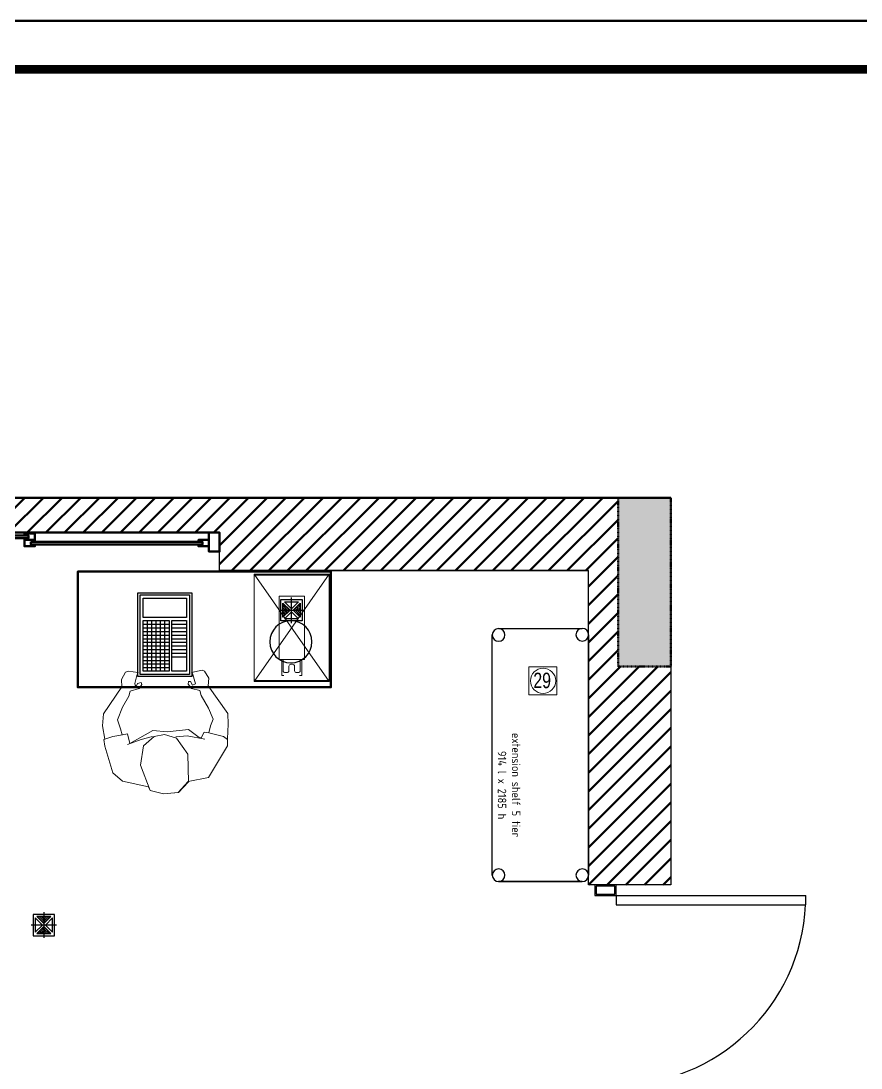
# Model space of a CAD drawing. Header units: inches. Extents: x 15 to 18199, y 5 to 12862.
# Drawn here: x 7249 to 11232, y 7898 to 12862 of the extents above; entities that cross this region are included whole.
import ezdxf
from ezdxf.enums import TextEntityAlignment as Align

# ---------------------------------------------------------------- set-up
doc = ezdxf.new("R2010")
doc.units = ezdxf.units.IN
doc.header["$MEASUREMENT"] = 0
doc.linetypes.add('13003-01 AR 02MA-A1-01 Ground Floor Plan$0$XREF-MIN-MUK-STR$0$DLINE', pattern=[0.55, 0.3, -0.25])
doc.linetypes.add('AUSGEZOGEN', pattern=[0])
for name, color, linetype in [('13003-01 AR 02MA-A1-01 Ground Floor Plan$0$XREF-M AMNTY-ARC-GR$0$A-DOOR', 8, 'Continuous'), ('13003-01 AR 02MA-A1-01 Ground Floor Plan$0$XREF-M AMNTY-ARC-GR$0$A-WIN', 8, 'Continuous'), ('13003-01 AR 02MA-A1-01 Ground Floor Plan$0$XREF-M AMNTY-ARC-GR$0$A-WIN-FRAME', 8, 'Continuous'), ('13003-01 AR 02MA-A1-01 Ground Floor Plan$0$XREF-M AMNTY-ARC-GR$0$EL-PL-BACK', 8, 'Continuous'), ('13003-01 AR 02MA-A1-01 Ground Floor Plan$0$XREF-MIN-MUK-STR$0$S-COL-GR DOT', 8, '13003-01 AR 02MA-A1-01 Ground Floor Plan$0$XREF-MIN-MUK-STR$0$DLINE'), ('13003-01 AR 02MA-A1-01 Ground Floor Plan$0$XREF-MIN-MUK-STR$0$S-TONE-Ground', 8, 'Continuous'), ('410E', 240, 'Continuous'), ('BORDER', 183, 'Continuous'), ('EQUIP', 170, 'Continuous'), ('TILL', 250, 'Continuous')]:
    doc.layers.add(name, color=color, linetype=linetype)
for name, color, linetype, lineweight in [('200', 7, 'Continuous', 13), ('410', 4, 'Continuous', 25), ('500', 4, 'Continuous', 13), ('arrow', 75, 'Continuous', 13), ('None', 251, 'Continuous', 5)]:
    doc.layers.add(name, color=color, linetype=linetype, lineweight=lineweight)
doc.styles.add('A', font='swisscl.ttf')
doc.styles.add('ISO', font='ISO8')

# ---------------------------------------------------------------- blocks, each defined once
blk = doc.blocks.new('13003-01 AR 02MA-A1-01 Ground Floor Plan$0$XREF-M AMNTY-ARC-GR$0$XR01-MIN-ARC-GR$0$door toilet')
at = {"layer": '13003-01 AR 02MA-A1-01 Ground Floor Plan$0$XREF-M AMNTY-ARC-GR$0$A-DOOR'}
for p, q in [((35335, -19351.5), (35255, -19351.5)), ((35255, -19351.5), (35255, -19391.5)), ((35330, -19356.5), (35260, -19356.5)), ((35260, -19356.5), (35260, -19386.5)), ((35330, -19386.5), (35330, -19356.5)), ((35335, -19391.5), (35335, -19351.5)), ((35255, -19391.5), (35335, -19391.5)), ((35260, -19386.5), (35330, -19386.5)), ((35335, -19391.5), (36055, -19391.5)), ((35335, -19391.5), (35335, -19427.5)), ((36055, -19427.5), (36055, -19391.5)), ((35335, -19427.5), (36055, -19427.5)), ((35255, -20111.5), (35335, -20111.5)), ((35255, -20151.5), (35255, -20111.5)), ((35260, -20116.5), (35330, -20116.5)), ((35260, -20146.5), (35260, -20116.5)), ((35330, -20116.5), (35330, -20146.5)), ((35335, -20111.5), (35335, -20151.5)), ((35335, -20151.5), (35255, -20151.5)), ((35330, -20146.5), (35260, -20146.5))]:
    blk.add_line(p, q, dxfattribs=at)
blk.add_ellipse((35335, -19391.5), major_axis=(509.1, 509.1), ratio=1, start_param=3.926991, end_param=5.447766, dxfattribs=at)
blk = doc.blocks.new('dfagsdg')
at = {"layer": 'EQUIP', "flags": 128}
for points in [[(-41856.1, -102151.1), (-41856.1, -103291.1)], [(-41826.1, -102121.1), (-41429.1, -102121.1)], [(-41429.1, -102121.1), (-41826.1, -102121.1)], [(-41399.1, -103291.1), (-41399.1, -102151.1)], [(-41826.1, -103321.1), (-41429.1, -103321.1)]]:
    blk.add_lwpolyline(points, dxfattribs=at)
at = {"layer": 'EQUIP'}
for centre in [(-41826.1, -102151.1), (-41429.1, -102151.1), (-41826.1, -103289.7), (-41429.1, -103291.1)]:
    blk.add_circle(centre, 30, dxfattribs=at)
at = {"layer": 'EQUIP', "style": 'ISO', "text_generation_flag": 2}
for s, p in [('extension shelf 5 tier', (-41742.8, -102578.1)), ('914 l x 2185 h', (-41809.5, -102578.1))]:
    blk.add_text(s, height=40, rotation=270, dxfattribs=at).set_placement(p, align=Align.MIDDLE)
blk = doc.blocks.new('WEE')
at = {"layer": 'arrow', "color": 1}
for p, q in [((31.4, -209.5), (31.4, -76.9)), ((31.4, -76.9), (163, -76.9)), ((163, -76.9), (163, -209.5)), ((163, -209.5), (31.4, -209.5))]:
    blk.add_line(p, q, dxfattribs=at)
blk.add_ellipse((98.2, -143.2), major_axis=(0, 59.8), ratio=1, start_param=-1.570506, end_param=4.712679, dxfattribs=at)
blk = doc.blocks.new('*U82')
at = {"layer": 'None', "color": 7, "lineweight": 15}
blk.add_lwpolyline([(7747.3, -932.1), (7758.4, -932.8), (7802.7, -924.5), (7802.1, -909.6), (7782.7, -908.4), (7778.5, -900.3), (7789.4, -892.7), (7814.4, -897.4), (7840.8, -927.8), (7864.9, -923), (7933.3, -926), (7990.4, -922.1), (8012.2, -897.2), (8039.2, -873.9), (8026.2, -856), (8043.1, -831.1), (8037, -824), (7980.8, -795.2), (7944.5, -700.8), (7908, -643.8), (7912.4, -518.8), (7867.6, -529.2), (7859.6, -505.3), (7830.4, -511), (7786.8, -517.7), (7744.2, -565.3), (7710.4, -616.8), (7693.2, -632.9), (7701.2, -677), (7689.3, -695.8), (7680, -697.7), (7676.6, -679.5), (7686.2, -668.4), (7679, -666.9), (7671.2, -669.3), (7640.9, -694.9), (7631.9, -706.9), (7604.2, -667.1), (7602.6, -654.2), (7624.6, -622), (7657.1, -606.8), (7731.2, -471.7), (7778.5, -440.9), (7840, -421.7), (7839.1, -417.1), (7871, -407.1), (7999.2, -383.4), (8056.6, -406), (8135.4, -503.3), (8154.4, -502), (8197.6, -551.8), (8223.3, -615.7), (8199.5, -682.3), (8225.8, -776.2), (8133.9, -925.9), (8104.9, -940.4), (8044.6, -974.9), (7997.2, -996.2), (7838.6, -973.9), (7808.3, -992.3), (7769.3, -990.3), (7760.6, -982.4)], close=True, dxfattribs=at)
for points in [[(7860, -506.6), (7846.6, -461.9), (7840, -421.7)], [(7932.5, -629.4), (7919.6, -574.3), (7912.5, -505.5)], [(7991.8, -725.9), (7950, -683.6), (7936.1, -635.9), (7952.6, -570.2), (8027, -517.2), (8154.4, -502), (8197.6, -551.8), (8224.7, -617.9), (8200.8, -682.6), (8083.6, -739.1), (7991.8, -725.9)], [(8057.1, -844.6), (8003.7, -776.4), (7984.4, -728.6), (7984.8, -727.2)], [(8107, -938.7), (8085.9, -929.3), (8039.2, -873.9)]]:
    blk.add_lwpolyline(points, dxfattribs=at)
blk = doc.blocks.new('*U83')
at = {"layer": 'None', "color": 7}
blk.add_blockref('*U82', (0, 0), dxfattribs=at)
blk = doc.blocks.new('43de')
at = {"layer": 'TILL'}
for points in [[(654.1, -66.1), (257.1, -66.1), (257.1, 188.9), (654.1, 188.9)], [(644.1, -56.1), (267.1, -56.1), (267.1, 178.9), (644.1, 178.9)], [(522.1, 163.9), (522.1, 41.4), (282.1, 41.4), (282.1, 163.9)], [(537.1, 163.9), (629.1, 163.9), (629.1, -41.1), (537.1, -41.1)], [(522.1, -41.1), (282.1, -41.1), (282.1, 28.9), (522.1, 28.9)]]:
    blk.add_lwpolyline(points, close=True, dxfattribs=at)
at = {"layer": 'TILL', "elevation": 0}
for points in [[(299.2, 163.9), (299.2, 41.4)], [(316.4, 163.9), (316.4, 41.4)], [(333.5, 163.9), (333.5, 41.4)], [(350.6, 163.9), (350.6, 41.4)], [(367.8, 163.9), (367.8, 41.4)], [(384.9, 163.9), (384.9, 41.4)], [(402.1, 163.9), (402.1, 41.4)], [(419.2, 163.9), (419.2, 41.4)], [(436.4, 163.9), (436.4, 41.4)], [(453.5, 163.9), (453.5, 41.4)], [(470.6, 163.9), (470.6, 41.4)], [(487.8, 163.9), (487.8, 41.4)], [(504.9, 163.9), (504.9, 41.4)], [(282.1, 143.5), (522.1, 143.5)], [(282.1, 123.1), (522.1, 123.1)], [(282.1, 102.7), (522.1, 102.7)], [(282.1, 82.2), (522.1, 82.2)], [(282.1, 61.8), (522.1, 61.8)], [(350.6, 28.9), (350.6, -41.1)], [(367.8, 28.9), (367.8, -41.1)], [(384.9, 28.9), (384.9, -41.1)], [(402.1, 28.9), (402.1, -41.1)], [(419.2, 28.9), (419.2, -41.1)], [(436.4, 28.9), (436.4, -41.1)], [(453.5, 28.9), (453.5, -41.1)], [(470.6, 28.9), (470.6, -41.1)], [(487.8, 28.9), (487.8, -41.1)], [(504.9, 28.9), (504.9, -41.1)]]:
    blk.add_lwpolyline(points, dxfattribs=at)
at = {"layer": 'None', "color": 7, "xscale": -1, "rotation": 27.13629442335257}
blk.add_blockref('*U83', (6745, 4297.5), dxfattribs=at)
blk = doc.blocks.new('D_AUSL')
at = {"color": 5}
for p, q in [((0, 48.6), (0, -48.6)), ((-48.6, 0), (48.6, 0)), ((-5.7, 0), (-32.4, 26.7)), ((-32.4, -26.7), (-32.4, 26.7)), ((-32.4, -26.7), (-5.7, 0)), ((-26.7, 32.4), (26.7, 32.4)), ((0, 5.7), (-26.7, 32.4)), ((-26, 31.7), (-25.3, 32.4)), ((-22.4, 28.1), (-18.1, 32.4)), ((-18.8, 24.5), (-10.9, 32.4)), ((-15.2, 21), (-3.8, 32.4)), ((-11.6, 17.4), (0, 29)), ((-8.1, 13.8), (0, 21.9)), ((-4.5, 10.2), (0, 14.7)), ((-0.9, 6.6), (0, 7.5)), ((0, 5.7), (26.7, 32.4)), ((0, 7.5), (24.9, 32.4)), ((0, 14.7), (17.7, 32.4)), ((0, 21.9), (10.5, 32.4)), ((0, 29), (3.4, 32.4)), ((5.7, 0), (32.4, 26.7)), ((32.4, -26.7), (5.7, 0)), ((32.4, 26.7), (32.4, -26.7)), ((-26.7, -32.4), (0, -5.7)), ((26.7, -32.4), (-26.7, -32.4)), ((-25.6, -32.4), (0, -6.8)), ((-18.5, -32.4), (0, -13.9)), ((-11.3, -32.4), (0, -21.1)), ((-4.1, -32.4), (0, -28.3)), ((26.7, -32.4), (0, -5.7)), ((0, -6.8), (0.5, -6.3)), ((0, -13.9), (4.1, -9.8)), ((0, -21.1), (7.7, -13.4)), ((0, -28.3), (11.3, -17)), ((3, -32.4), (14.8, -20.6)), ((10.2, -32.4), (18.4, -24.2)), ((17.3, -32.4), (22, -27.7)), ((24.5, -32.4), (25.6, -31.3))]:
    blk.add_line(p, q, dxfattribs=at)
blk.add_lwpolyline([(-40.5, -40.5), (-40.5, 40.5), (40.5, 40.5), (40.5, -40.5)], close=True, dxfattribs=at)
blk = doc.blocks.new('A$C5F703F5A')
at = {"layer": '200'}
for p, q in [((0, 355), (508, 0)), ((0, 0), (508, 355)), ((4, 355), (4, 0)), ((504, 355), (504, 0))]:
    blk.add_line(p, q, dxfattribs=at)
at = {"layer": '200', "color": 7, "linetype": 'AUSGEZOGEN'}
for p, q in [((28.9, 225), (103.9, 225)), ((28.9, 225), (28.9, 215)), ((41.9, 201), (41.9, 208)), ((51.9, 218), (103.9, 218)), ((41.9, 154), (41.9, 147)), ((51.9, 191), (71.9, 191)), ((51.9, 164), (71.9, 164)), ((81.9, 181), (81.9, 174)), ((28.9, 140), (28.9, 130)), ((28.9, 130), (103.9, 130)), ((51.9, 137), (103.9, 137))]:
    blk.add_line(p, q, dxfattribs=at)
at = {"layer": '200'}
blk.add_lwpolyline([(0, 0), (508, 0), (508, 355), (0, 355)], close=True, dxfattribs=at)
at = {"layer": '200', "color": 7}
blk.add_lwpolyline([(103.9, 117.5), (404.1, 117.5), (404.1, 237.5), (103.9, 237.5)], close=True, dxfattribs=at)
at = {"layer": '200', "color": 7, "linetype": 'AUSGEZOGEN'}
for centre, start, end in [((51.9, 208), 90, 180), ((51.9, 201), 180, 270), ((51.9, 154), 90, 180), ((71.9, 181), 0, 90), ((71.9, 174), 270, 0), ((51.9, 147), 180, 270)]:
    blk.add_arc(centre, 10, start, end, dxfattribs=at)
at = {"layer": '410'}
blk.add_circle((188.1, 173.5), 100, dxfattribs=at)
at = {"layer": '410', "extrusion": (0, 0, -1), "xscale": 1.25, "yscale": 1.25, "zscale": -1.25, "rotation": 180}
blk.add_blockref('D_AUSL', (-337.7, 176.7), dxfattribs=at)
blk = doc.blocks.new('A$C6C05235F')
at = {"layer": '410E', "xscale": -1.25, "yscale": 1.25, "zscale": 1.25}
blk.add_blockref('D_AUSL', (1652, 60.8), dxfattribs=at)

msp = doc.modelspace()

# ---------------------------------------------------------------- hatches: boundary and pattern name
at = {"lineweight": 50, "ltscale": 0.1}
h = msp.add_hatch(dxfattribs=at)
h.set_pattern_fill('ANSI31', color=5, scale=500, style=0)
h.set_pattern_definition([(45, (-178838.73, -1700645.184), (-44.1941738, 44.1941738), [])])
h.paths.add_polyline_path([(4690.2, 10376.6), (4690.2, 10256.6), (6390.2, 10256.6), (6390.2, 10436.6), (6440.2, 10436.6), (8140.2, 10436.6), (8190.2, 10436.6), (8190.2, 10256.6), (9940.2, 10256.6), (9940.2, 8766.6), (10330.2, 8766.6), (10330.2, 9801.6), (10080.2, 9801.6), (10080.2, 10601.6), (4690.2, 10601.6)])
at = {"layer": '13003-01 AR 02MA-A1-01 Ground Floor Plan$0$XREF-MIN-MUK-STR$0$S-TONE-Ground', "lineweight": 50}
msp.add_hatch(color=256, dxfattribs=at).paths.add_polyline_path([(10080.2, 10601.6), (10080.2, 9801.6), (10330.2, 9801.6), (10330.2, 10601.6)])

# ---------------------------------------------------------------- linework, layer by layer
at = {"lineweight": 50, "ltscale": 0.1}
msp.add_line((3670.2, 10601.6), (10330.2, 10601.6), dxfattribs=at)
at = {"lineweight": 30, "ltscale": 0.1}
for p, q in [((10330.2, 10601.6), (10330.2, 8766.6)), ((8190.2, 10256.6), (8190.2, 10436.6)), ((8190.2, 10256.6), (9940.2, 10256.6)), ((9940.2, 10256.6), (8190.2, 10256.6)), ((9940.2, 8766.6), (9940.2, 10256.6)), ((10330.2, 8766.6), (9940.2, 8766.6))]:
    msp.add_line(p, q, dxfattribs=at)
at = {"lineweight": 50, "ltscale": 0.1}
msp.add_lwpolyline([(8718.3, 10251.6), (8718.3, 9703.3), (7518.4, 9703.3), (7518.4, 10251.6)], close=True, dxfattribs=at)
at = {"layer": '13003-01 AR 02MA-A1-01 Ground Floor Plan$0$XREF-M AMNTY-ARC-GR$0$A-WIN', "lineweight": 50}
for points in [[(6466.1, 10422.6), (7285.2, 10422.6), (7285.2, 10410.6), (6466.1, 10410.6)], [(7295.2, 10392.6), (8110.1, 10392.6), (8110.1, 10380.6), (7295.2, 10380.6)]]:
    msp.add_lwpolyline(points, close=True, dxfattribs=at)
at = {"layer": '13003-01 AR 02MA-A1-01 Ground Floor Plan$0$XREF-M AMNTY-ARC-GR$0$A-WIN-FRAME', "lineweight": 50}
for points in [[(7265.2, 10422.6), (7265.2, 10431.6), (7315.2, 10431.6), (7315.2, 10401.6), (7265.2, 10401.6), (7265.2, 10410.6)], [(7315.2, 10380.6), (7315.2, 10371.6), (7265.2, 10371.6), (7265.2, 10401.6), (7315.2, 10401.6), (7315.2, 10392.6)], [(8090.1, 10392.6), (8090.1, 10401.6), (8140.2, 10401.6), (8140.2, 10371.6), (8090.1, 10371.6), (8090.1, 10380.6)]]:
    msp.add_lwpolyline(points, dxfattribs=at)
at = {"layer": '13003-01 AR 02MA-A1-01 Ground Floor Plan$0$XREF-M AMNTY-ARC-GR$0$EL-PL-BACK', "lineweight": 50}
msp.add_line((6440.2, 10436.6), (8140.2, 10436.6), dxfattribs=at)
msp.add_lwpolyline([(8140.2, 10436.6), (8190.2, 10436.6), (8190.2, 10346.6), (8140.2, 10346.6)], close=True, dxfattribs=at)
at = {"layer": '13003-01 AR 02MA-A1-01 Ground Floor Plan$0$XREF-MIN-MUK-STR$0$S-COL-GR DOT', "lineweight": 50, "ltscale": 0.5}
msp.add_lwpolyline([(10080.2, 10601.6), (10080.2, 9801.6), (10330.2, 9801.6), (10330.2, 10601.6)], close=True, dxfattribs=at)
at = {"layer": 'BORDER', "lineweight": 50, "ltscale": 500}
msp.add_lwpolyline([(14.8, 4.8), (18198.9, 4.8), (18198.9, 12862.2), (14.8, 12862.2)], close=True, dxfattribs=at)
at = {"layer": 'BORDER', "linetype": 'Continuous', "lineweight": 50, "ltscale": 0.5, "const_width": 41.5}
msp.add_lwpolyline([(15482.8, 12632.6), (244.4, 12632.6), (244.4, 234.3), (15482.8, 234.3)], close=True, dxfattribs=at)

# ---------------------------------------------------------------- block references
at = {"lineweight": 50, "rotation": 90}
msp.add_blockref('43de', (7992.3, 9497.3), dxfattribs=at)
at = {"lineweight": 50, "xscale": -1, "rotation": 180}
msp.add_blockref('dfagsdg', (51339.3, -93338.5), dxfattribs=at)
at = {"lineweight": 50}
msp.add_blockref('WEE', (9626, 9877.1, 0), dxfattribs=at)
at = {"layer": '13003-01 AR 02MA-A1-01 Ground Floor Plan$0$XREF-M AMNTY-ARC-GR$0$A-DOOR', "lineweight": 50, "xscale": 1.25, "yscale": 1.25, "zscale": 1.25}
msp.add_blockref('13003-01 AR 02MA-A1-01 Ground Floor Plan$0$XREF-M AMNTY-ARC-GR$0$XR01-MIN-ARC-GR$0$door toilet', (-34098.6, 32956), dxfattribs=at)
at = {"layer": '200', "lineweight": 50, "extrusion": (0, 0, -1), "zscale": -1, "rotation": 90}
msp.add_blockref('A$C5F703F5A', (-8355, 9730.8), dxfattribs=at)
at = {"layer": '500', "lineweight": 50}
msp.add_blockref('A$C6C05235F', (5705.4, 8515.5, 0), dxfattribs=at)

# ---------------------------------------------------------------- texts
at = {"layer": 'arrow', "color": 1, "lineweight": 50, "style": 'A'}
msp.add_text('29', height=73.21, dxfattribs=at).set_placement((9678.3, 9699.2, 0))

doc.saveas('drawing.dxf')
